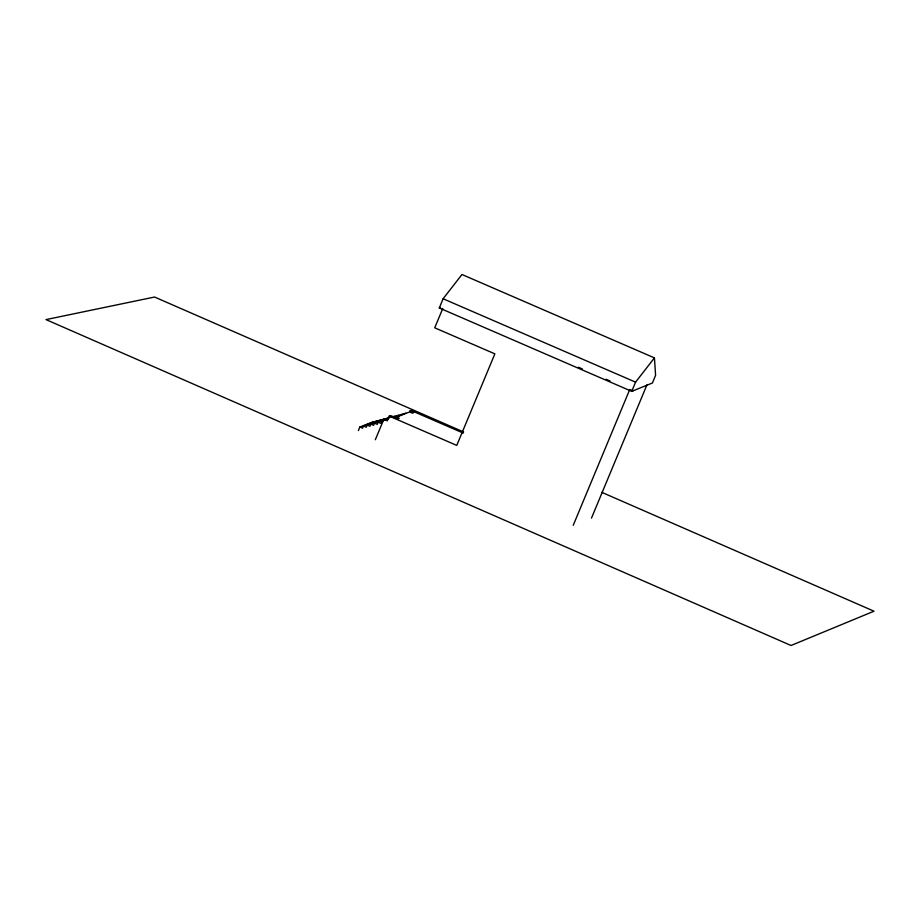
<?xml version="1.0" encoding="UTF-8"?>
<svg xmlns="http://www.w3.org/2000/svg" width="920" height="920" viewBox="0 0 920 920"><rect width="100%" height="100%" fill="white"/><g stroke="black" fill="none" stroke-linecap="round" stroke-linejoin="round"><path stroke-width="1.38" d="M358.374 430.548L359.858 427.006L372.933 421.843L374.773 422.625M378.442 421.671L376.591 420.877L363.515 426.041L362.618 428.191L359.858 427.006M380.259 419.911L367.183 425.074L366.275 427.236L363.515 426.041M383.928 418.945L370.841 424.108L369.943 426.27L367.183 425.074M387.584 417.979L374.509 423.142L373.612 425.304L370.841 424.108M389.942 417.53L378.178 422.176L377.269 424.338L374.509 423.142M375.325 439.725L383.824 419.324L387.308 420.831L389.252 416.139L390.678 415.587L398.038 418.772L399.234 418.301L396.508 417.116L409.595 411.953L412.321 413.137L413.597 412.631L409.71 410.941L410.987 410.435L463.254 433.078M439.288 307.959L443.118 298.759L461.966 274.505L654.431 357.891L655.592 375.279L652.429 382.996L631.741 391.356L439.288 307.959L440.473 307.487M442.773 308.487L434.723 327.808L494.868 353.855L456.768 445.395L389.252 416.139M573.229 525.32L629.751 389.505L632.925 390.885M631.741 391.356L635.57 382.145L654.431 357.891M591.48 518.109L646.909 384.928M388.389 418.588L381.857 421.176L380.937 423.372L378.178 422.176M392.322 417.036L394.933 416.001M393.346 417.139L398.578 415.081M394.392 417.209L402.235 414.115M394.162 417.714L405.927 413.057M443.118 298.759L635.57 382.145M578.404 367.252L582.348 368.966M606.05 379.235L610.006 380.949M385.238 418.761L387.561 419.761M463.645 431.997L154.56 297.034L46 319.596L791.027 645.495L874 611.202L601.737 492.315"/></g></svg>
